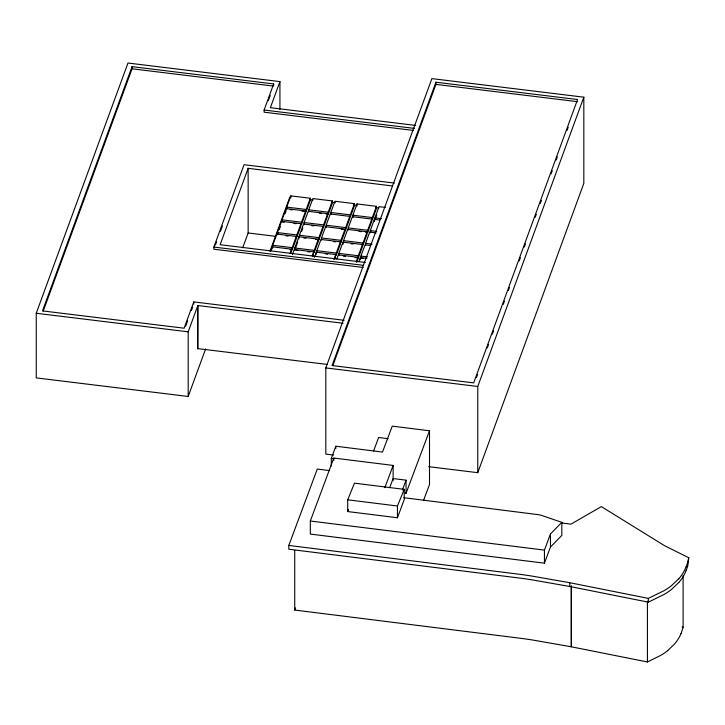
<?xml version="1.0" encoding="UTF-8"?>
<svg xmlns="http://www.w3.org/2000/svg" width="725" height="725" viewBox="0 0 725 725"><rect width="100%" height="100%" fill="white"/><g stroke="black" fill="none" stroke-linecap="round" stroke-linejoin="round"><path stroke-width="1.09" d="M561.667 523.006L570.938 524.157L601.36 506.603L664.562 545.698L688.75 557.743L687.88 561.567A124.791 72.047 0 0 1 686.122 566.868M683.113 575.568L683.113 627.352L681.119 633.414M205.637 348.879L188.192 396.466L36.25 377.897L36.25 313.254L127.981 63.03L279.932 81.599L279.932 109.466M273.669 86.103L273.669 83.946L132.05 66.646L42.503 310.898L184.123 328.208L193.765 301.908L344.139 320.287M43.282 310.934L132.05 68.793L132.05 66.646M363.125 267.452L213.875 249.21L213.875 247.062L244.062 164.702L394.445 183.081M413.368 130.427L264.108 112.185L264.108 110.028L273.669 83.946M185.663 326.15L187.594 320.894M191.454 310.382L192.605 307.219M215.425 244.987L216.585 241.824M220.454 231.266L222.394 225.983M268.313 100.712L270.226 95.492M188.192 396.466L188.192 331.823L197.834 305.524L343.079 323.268M392.261 185.926L248.14 168.318L220.128 244.706L365.373 262.459M279.932 81.599L270.371 107.681L415.606 125.425M197.834 305.524L197.762 348.834L197.762 305.733M242.694 247.814L248.14 232.961L248.14 168.318M269.981 251.222L289.819 197.118M270.67 250.877L272.165 246.79L291.64 249.173L290.888 253.369M272.718 247.452L272.718 245.304L276.832 234.057L296.308 236.441L296.308 238.588L292.184 249.835L290.018 249.572M278.128 232.68L277.385 234.719L277.385 232.571L281.499 221.324L300.975 223.708L300.975 225.865L296.851 237.102L296.851 234.945L300.975 223.708M284.209 222.258L282.052 221.995L282.052 219.838L286.167 208.592L305.642 210.975L305.642 213.132L301.518 224.369L301.518 222.212L305.642 210.975M286.719 209.262L286.719 207.105L290.834 195.859L310.309 198.242L310.309 200.399L306.186 211.637L301.863 211.111M279.252 229.617L280.376 226.544M285.043 213.812L286.167 210.748M290.136 253.261L291.64 249.173M292.184 249.835L292.184 247.678L296.308 236.441M306.186 211.637L306.186 209.48L310.309 198.242M292.347 254.593L294.223 249.482L313.689 251.865L312.937 256.061M297.767 241.978L294.767 250.152L294.767 247.995L298.89 236.749L318.357 239.132L318.357 241.289L314.233 252.527L314.233 250.37L318.357 239.132M299.434 237.419L299.434 235.263L303.558 224.025L323.024 226.399L323.024 228.556L318.909 239.794L315.656 239.404M304.101 224.687L304.101 222.53L308.225 211.292L327.691 213.667L327.691 215.823L323.577 227.061L323.577 224.913L327.691 213.667M308.768 211.954L308.768 209.797L312.892 198.559L332.358 200.934L332.358 203.091L328.244 214.337L326.078 214.065M301.682 231.284L302.805 228.221M312.194 255.952L313.689 251.865M318.909 239.794L318.909 237.646L323.024 226.399M328.244 214.337L328.244 212.18L332.358 200.934M314.396 257.293L316.272 252.182L335.748 254.557L334.995 258.762M316.816 252.844L316.816 250.687L320.939 239.449L340.415 241.824L340.415 243.981L336.291 255.227L336.291 253.07L340.415 241.824M321.483 240.111L321.483 237.954L325.607 226.717L345.082 229.091L345.082 231.248L340.958 242.494L340.958 240.337L345.082 229.091M326.15 227.378L326.15 225.221L330.274 213.984L349.749 216.367L349.749 218.515L345.626 229.762L341.303 229.227M330.827 214.645L330.827 212.498L334.941 201.251L354.416 203.634L354.416 205.782L350.293 217.029L350.293 214.872L354.416 203.634M333.872 259.668L335.748 254.557M345.626 229.762L345.626 227.605L349.749 216.367M336.826 258.961L338.321 254.874L357.797 257.257L357.797 259.405L356.673 262.477M338.874 255.535L338.874 253.388L342.998 242.141L362.464 244.524L362.464 246.681L358.34 257.919L355.096 257.52M343.541 242.812L343.541 240.655L347.665 229.408L367.131 231.792L367.131 233.948L363.007 245.186L363.007 243.029L367.131 231.792M348.208 230.079L348.208 227.922L352.332 216.675L371.798 219.059L371.798 221.216L367.675 232.453L365.518 232.19M353.628 215.298L352.876 217.346L352.876 215.189L356.999 203.942L376.465 206.326L376.465 208.483L372.342 219.72L372.342 217.563L376.465 206.326M356.301 261.344L357.797 257.257M358.34 257.919L358.34 255.762L362.464 244.524M367.675 232.453L367.675 230.296L371.798 219.059M358.884 261.662L360.379 257.565L366.868 258.363M363.089 258.499L360.923 258.236L360.923 256.079L365.047 244.842L370.457 245.494M365.59 245.503L365.59 243.346L369.714 232.109L376.202 232.897M371.01 230.722L370.257 232.77L370.257 230.613L374.381 219.376L379.791 220.038M376.801 214.926L374.925 220.038L374.925 217.881L379.048 206.643L385.537 207.432M333.636 455.064L325.815 454.113L325.815 367.919L431.873 78.617L583.824 97.186L583.824 183.38L477.766 472.682L428.602 466.673M435.942 82.224L332.077 365.563L473.688 382.873L577.562 99.533L435.942 82.224L435.942 84.381L332.847 365.599M476.416 377.598L477.585 374.417M487.309 347.882L488.478 344.701M492.366 334.089L493.535 330.908M503.259 304.373L504.428 301.192M508.316 290.58L509.485 287.399M519.209 260.864L520.378 257.683M524.266 247.071L525.435 243.89M535.159 217.355L536.328 214.174M540.216 203.562L541.385 200.381M551.109 173.846L552.278 170.665M556.166 160.053L557.335 156.872M567.059 130.337L568.228 127.156M477.766 472.682L477.766 386.479L583.824 97.186M678.727 582.537L671.549 589.398A66.374 38.316 0 0 1 663.882 594.545L648.358 602.158L569.768 586.489L532.005 579.855A385.238 222.412 0 0 0 522.208 578.396L288.813 549.215L288.813 545.436L317.287 469.066L329.657 470.607M331.316 466.021L331.316 458.399L335.865 446.219L382.51 452.074L392.252 426.137L429.508 430.786L429.508 484.536L423.545 500.413M403.879 497.713L538.312 514.659A30.006 17.318 0 0 1 540.913 515.194L561.83 522.326L550.456 533.99L550.456 547.058L544.448 563.171L310.318 534.08L310.318 521.012L333.79 458.046L393.14 465.423L393.113 480.729M571.291 585.999L571.291 646.791L533.283 640.121A393.104 226.952 0 0 0 523.387 638.643L294.731 610.051L295.528 607.931M347.701 511.56L347.701 499.815L354.471 483.167L404.233 489.357L404.233 499.579L397.454 517.75L347.701 511.56L348.453 509.548M384.866 487.608L393.14 465.423M389.678 487.78L393.113 478.554L406.054 480.177L406.054 493.245L405.248 493.136M544.448 563.171L544.448 550.103L550.456 533.99M373.574 450.986L378.64 437.501L388.056 438.679M402.366 490L406.054 480.177M406.054 493.245L429.508 430.786M397.454 517.75L397.454 505.996L404.233 489.357M678.727 578.768L671.549 585.628A66.374 38.316 0 0 1 663.882 590.775L648.358 598.388L569.768 582.719L532.005 576.085A385.238 222.412 0 0 0 522.208 574.626L288.813 545.436M550.456 547.058L561.83 535.394L561.83 522.326M667.725 650.588L674.322 644.235A83.457 48.185 0 0 0 681.065 633.405M571.336 586.008L571.336 646.8L647.425 661.97L660.339 655.581A61.534 35.525 0 0 0 667.743 650.597M435.942 84.381L577.562 101.69M132.05 68.793L272.546 85.967M264.108 110.028L414.483 128.407M309.865 199.565L313.209 199.973M332.141 202.284L335.485 202.692M353.302 204.876L356.646 205.284M375.577 207.595L378.921 208.002M286.719 207.105L306.186 209.48M308.768 209.797L328.244 212.18M330.827 212.498L350.293 214.872M352.876 215.189L372.342 217.563M374.925 217.881L381.413 218.678M289.964 209.652L292.13 209.924M319.589 213.277L321.746 213.54M282.052 219.838L301.518 222.212M304.101 222.53L323.577 224.913M326.15 225.221L345.626 227.605M348.208 227.922L367.675 230.296M370.257 230.613L376.746 231.411M293.951 223.445L296.108 223.708M311.678 225.611L313.834 225.874M359.02 231.393L361.186 231.665M277.385 232.571L296.851 234.945M299.434 235.263L318.909 237.646M321.483 237.954L340.958 240.337M343.541 240.655L363.007 243.029M365.59 243.346L372.079 244.144M286.04 235.779L288.197 236.042M303.757 237.945L305.923 238.208M333.382 241.57L335.548 241.833M351.108 243.736L353.274 243.999M248.14 232.961L275.563 236.314M272.718 245.304L292.184 247.678M294.767 247.995L314.233 250.37M316.816 250.687L336.291 253.07M338.874 253.388L358.34 255.762M360.923 256.079L367.412 256.868M295.845 250.279L298.011 250.542M307.744 251.738L309.91 252.001M325.471 253.904L327.637 254.167M343.197 256.07L345.363 256.333M213.875 247.062L363.125 265.296M36.25 313.254L188.192 331.823M197.834 348.625L327.437 364.458M325.815 367.919L477.766 386.479M347.701 499.815L397.454 505.996M310.318 521.012L544.448 550.103M331.316 458.399L333.319 458.653M682.098 626.935L683.113 627.352M688.75 557.743L687.88 565.337A124.791 72.047 0 0 1 686.122 570.638M648.358 598.388L648.358 602.158M647.425 601.179L647.425 661.97M569.768 582.719L569.768 586.489M374.381 219.376L374.381 221.533M360.379 257.565L360.379 259.722M356.999 203.942L356.999 206.099M342.998 242.141L342.998 244.298M335.865 446.219L335.865 448.458M333.79 458.046L333.79 460.284M316.272 252.182L316.272 254.339M298.89 236.749L298.89 238.906M294.731 550.384L294.731 610.051M290.834 195.859L290.834 198.016M272.165 246.79L272.165 248.947M193.765 301.908L193.765 304.065M686.058 566.859A89.102 51.439 0 0 1 678.799 578.795M686.058 570.629A89.102 51.439 0 0 1 678.799 582.565"/></g></svg>
